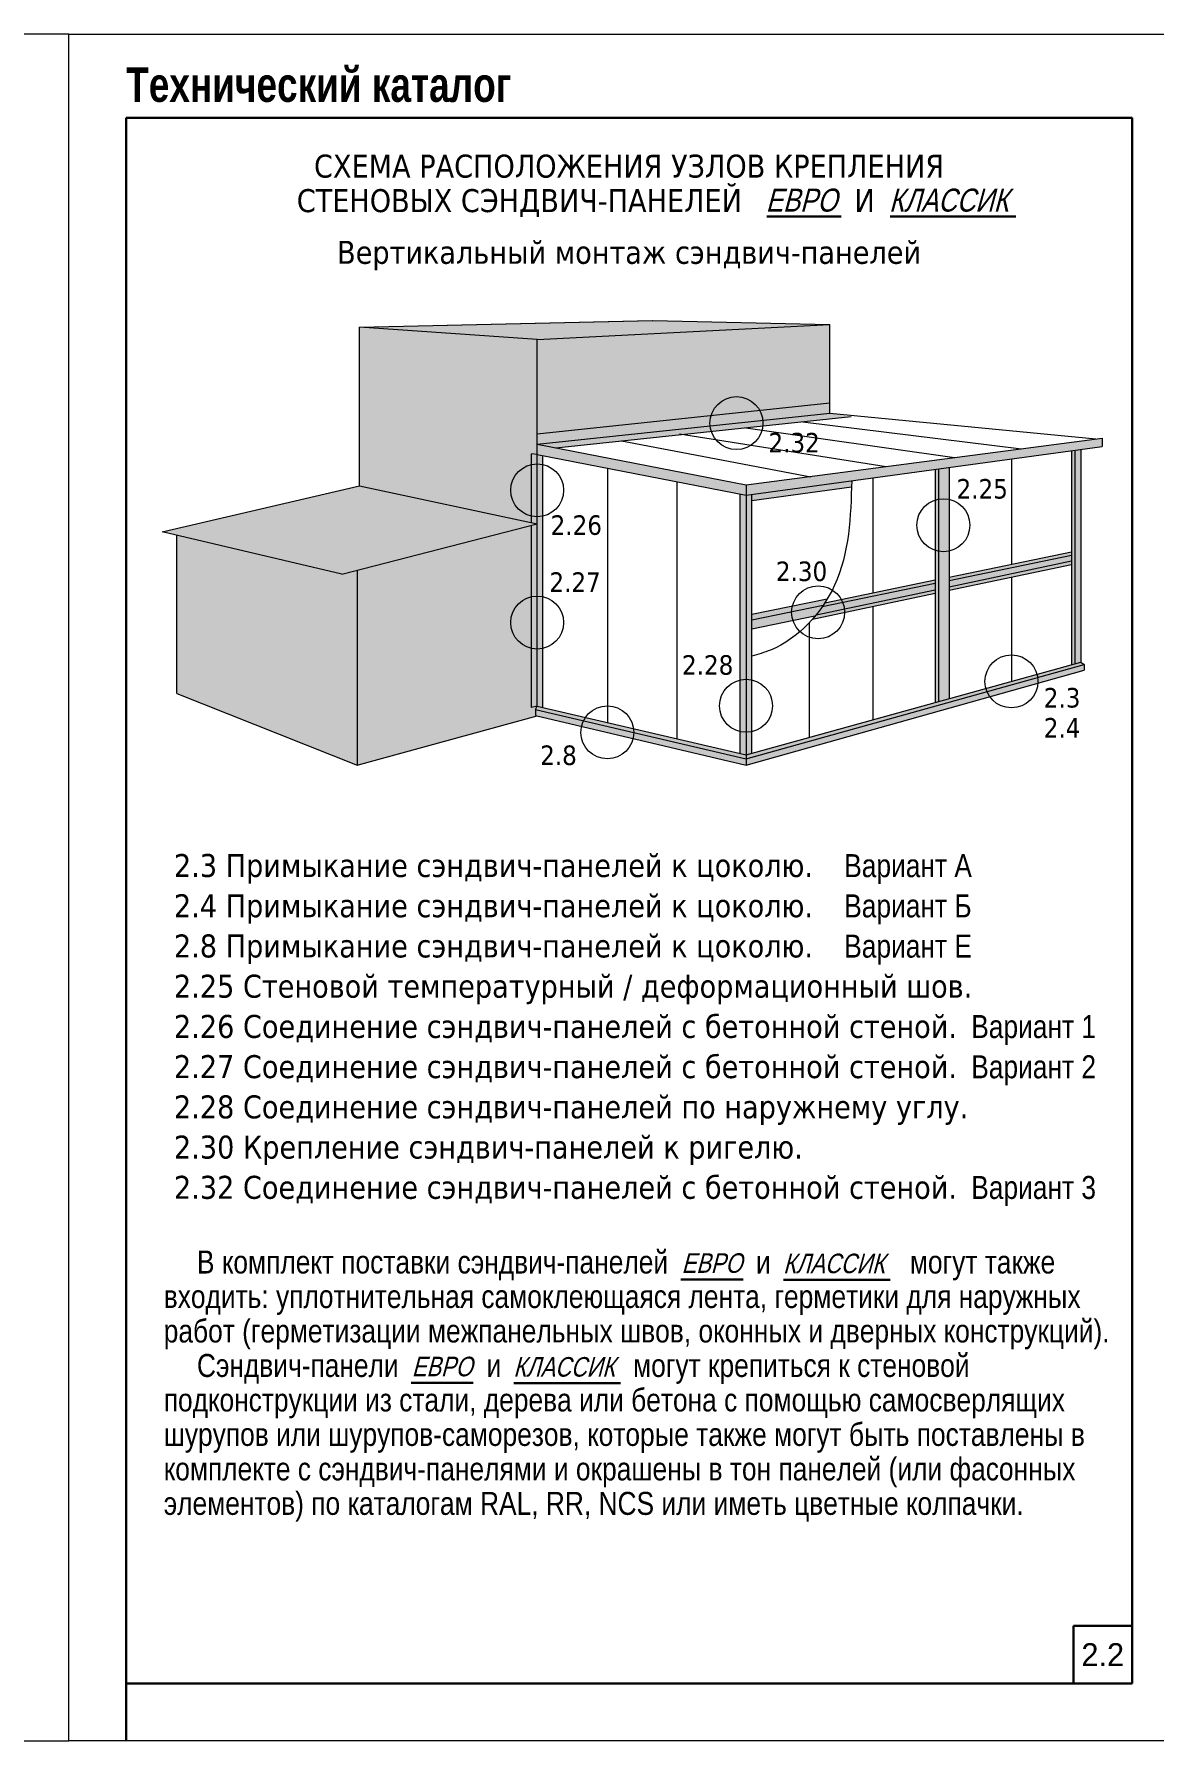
# Model space of a CAD drawing. Extents: x 5821 to 16321, y -13531 to 5774.
# Drawn here: x 6841 to 7815, y 4289 to 5774 of the extents above; entities that cross this region are included whole.
import ezdxf
from ezdxf.enums import TextEntityAlignment as Align

# ---------------------------------------------------------------- set-up
doc = ezdxf.new("R2010")
doc.units = 0
doc.header["$LTSCALE"] = 3
doc.layers.get('0').update_dxf_attribs({"linetype": 'CONTINUOUS', "lineweight": 30})
for name, color, linetype, lineweight in [('new_fill', 8, 'CONTINUOUS', 13), ('RAZMER', 7, 'CONTINUOUS', 9), ('размер', 7, 'CONTINUOUS', 13), ('тонкий контур', 8, 'CONTINUOUS', 9)]:
    doc.layers.add(name, color=color, linetype=linetype, lineweight=lineweight)
doc.styles.add('LOGO', font='HATTEN.TTF')
doc.styles.get("Standard").update_dxf_attribs({"font": 'TAHOMA.TTF'})
doc.styles.add('style1', font='ARIALN.TTF')
doc.styles.add('style2', font='impact.TTF')
doc.styles.add('курсив', font='ARIAL.TTF', dxfattribs={"width": 0.8, "oblique": 15})

msp = doc.modelspace()

# ---------------------------------------------------------------- hatches: boundary and pattern name
at = {"layer": 'new_fill'}
h = msp.add_hatch(color=256, dxfattribs=at)
h.set_gradient(color1=(207, 211, 205), rotation=180, one_color=1, tint=1)
h.paths.add_polyline_path([(7533.27, 5521.06), (7379.23, 5524.49), (7124.08, 5518.74), (7278.63, 5508)])
h = msp.add_hatch(color=256, dxfattribs=at)
h.set_gradient(color1=(207, 211, 205), rotation=180, one_color=1, tint=1)
h.paths.add_polyline_path([(7278.63, 5508), (7124.08, 5518.74), (7124.08, 5380.69), (7273.63, 5348.84), (7273.63, 5354.35, -0.3515264), (7255.58, 5376.85, -0.3515264), (7273.63, 5399.35), (7273.63, 5408.55), (7278.63, 5408)])
h.paths.add_polyline_path([(7273.63, 5399.35, 0.3515264), (7255.58, 5376.85, 0.3515264), (7273.63, 5354.35)], flags=17)
at = {"layer": 'new_fill', "true_color": 0xcfd3cd}
h = msp.add_hatch(color=254, dxfattribs=at)
h.paths.add_polyline_path([(7533.27, 5521.06), (7278.63, 5508), (7278.63, 5426.03), (7444.55, 5443.56, -0.7095735), (7487.82, 5448.13), (7533.27, 5452.94)])
h.paths.add_polyline_path([(7444.55, 5443.56), (7487.82, 5448.13, 0.7095735)], flags=17)
at = {"layer": 'new_fill', "true_color": 0x7fb0b2}
h = msp.add_hatch(color=143, dxfattribs=at)
h.paths.add_polyline_path([(7444.25, 5434.52, -0.0410043), (7443.94, 5438.28, -0.0578825), (7444.55, 5443.56), (7278.63, 5426.03), (7278.63, 5417.02)])
h.paths.add_polyline_path([(7490.01, 5439.35, 0.0991221), (7487.82, 5448.13), (7444.55, 5443.56, 0.0578825), (7443.94, 5438.28, 0.0410043), (7444.25, 5434.52)])
h.paths.add_polyline_path([(7533.27, 5452.94), (7487.82, 5448.13, -0.0991221), (7490.01, 5439.35), (7533.27, 5443.92)])
at = {"layer": 'new_fill', "true_color": 0xa9cacb}
h = msp.add_hatch(color=9, dxfattribs=at)
h.paths.add_polyline_path([(7445.57, 5429.76, -0.0537635), (7444.25, 5434.52), (7278.63, 5417.02), (7294.93, 5413.84)])
h.paths.add_polyline_path([(7489.71, 5434.42, 0.042078), (7490.04, 5438.28, 0.0116591), (7490.01, 5439.35), (7444.25, 5434.52, 0.0537635), (7445.57, 5429.76)])
h.paths.add_polyline_path([(7551.78, 5440.98), (7533.27, 5443.92), (7490.01, 5439.35, -0.0116591), (7490.04, 5438.28, -0.042078), (7489.71, 5434.42)])
at = {"layer": 'new_fill', "true_color": 0x7fb0b2}
for points in [[(7770.26, 5414.95), (7770.26, 5422.29), (7460.33, 5381.58), (7460.33, 5372.57)], [(7746.47, 5411.69), (7743.58, 5411.3), (7743.58, 5225.11), (7746.47, 5225.91)], [(7636.91, 5396.72), (7627.81, 5395.47), (7627.81, 5193.04), (7636.91, 5195.56)], [(7278.63, 5347.77), (7273.63, 5346.48), (7273.63, 5284.3, -0.0547196), (7278.63, 5284.85)], [(7751.57, 5227.32), (7713.45, 5216.76, -0.0315548), (7714.05, 5213.92), (7754.55, 5225.2)]]:
    msp.add_hatch(color=143, dxfattribs=at).paths.add_polyline_path(points)
at = {"layer": 'new_fill', "true_color": 0xa9cacb}
h = msp.add_hatch(color=9, dxfattribs=at)
h.paths.add_polyline_path([(7278.63, 5408), (7273.63, 5408.55), (7273.63, 5399.35, -0.0547196), (7278.63, 5399.9)])
h.paths.add_polyline_path([(7278.63, 5399.9, 0.0547196), (7273.63, 5399.35), (7273.63, 5354.35, 0.0547196), (7278.63, 5353.8)])
h.paths.add_polyline_path([(7278.63, 5353.8, -0.0547196), (7273.63, 5354.35), (7273.63, 5348.84), (7278.63, 5347.77)])
for points in [[(7278.63, 5417.02), (7278.63, 5408), (7460.33, 5372.57), (7460.33, 5381.58)], [(7751.57, 5412.39), (7746.47, 5411.69), (7746.47, 5225.91), (7751.57, 5227.32)], [(7627.81, 5395.47), (7624.91, 5395.07), (7624.91, 5192.23), (7627.81, 5193.04)]]:
    msp.add_hatch(color=9, dxfattribs=at).paths.add_polyline_path(points)
h = msp.add_hatch(color=9, dxfattribs=at)
h.paths.add_polyline_path([(7283.63, 5239.3, -0.0547196), (7278.63, 5238.75), (7278.63, 5188.91), (7283.63, 5187.75)])
h.paths.add_polyline_path([(7283.63, 5284.3, 0.0547196), (7278.63, 5284.85), (7278.63, 5238.75, 0.0547196), (7283.63, 5239.3)])
h.paths.add_polyline_path([(7283.63, 5354.35, -0.0547196), (7278.63, 5353.8), (7278.63, 5284.85, -0.0547196), (7283.63, 5284.3)])
h.paths.add_polyline_path([(7283.63, 5399.35, 0.0547196), (7278.63, 5399.9), (7278.63, 5353.8, 0.0547196), (7283.63, 5354.35)])
h.paths.add_polyline_path([(7283.63, 5407.03), (7278.63, 5408), (7278.63, 5399.9, -0.0547196), (7283.63, 5399.35)])
at = {"layer": 'new_fill', "true_color": 0xcfd3cd}
h = msp.add_hatch(color=254, dxfattribs=at)
h.set_gradient(color1=(207, 211, 205), rotation=180, one_color=1, tint=1)
h.paths.add_polyline_path([(7278.63, 5347.77), (7124.08, 5380.69), (6952.31, 5340.67), (7108.74, 5303.75)])
at = {"layer": 'new_fill', "true_color": 0xb0b0b0}
h = msp.add_hatch(color=253, dxfattribs=at)
edge = h.paths.add_edge_path()
edge.add_spline(control_points=[(7552.13, 5379.99), (7552.19, 5381.79), (7552.24, 5383.59), (7552.3, 5385.39)], knot_values=[0, 0, 0, 0, 5.2976653, 5.2976653, 5.2976653, 5.2976653], degree=3, periodic=0)
edge.add_line((7552.3, 5385.39), (7465.43, 5373.28))
edge.add_line((7465.43, 5373.28), (7465.43, 5367.9))
edge.add_line((7465.43, 5367.9), (7552.13, 5379.99))
at = {"layer": 'new_fill', "true_color": 0xa9cacb}
h = msp.add_hatch(color=9, dxfattribs=at)
h.paths.add_polyline_path([(7460.33, 5372.57), (7455.24, 5373.57), (7455.24, 5211.84, -0.055786), (7460.33, 5212.41)])
h.paths.add_polyline_path([(7460.33, 5212.41, 0.055786), (7455.24, 5211.84), (7455.24, 5166.88, 0.055786), (7460.33, 5166.31)])
h.paths.add_polyline_path([(7460.33, 5166.31, -0.055786), (7455.24, 5166.88), (7455.24, 5147.83), (7460.33, 5146.64), (7460.33, 5150.13)])
at = {"layer": 'new_fill', "true_color": 0x7fb0b2}
h = msp.add_hatch(color=143, dxfattribs=at)
h.paths.add_polyline_path([(7465.43, 5373.28), (7460.33, 5372.57), (7460.33, 5212.41, -0.055786), (7465.43, 5211.84)])
h.paths.add_polyline_path([(7465.43, 5211.84, 0.055786), (7460.33, 5212.41), (7460.33, 5166.31, 0.055786), (7465.43, 5166.88)])
h.paths.add_polyline_path([(7465.43, 5166.88, -0.055786), (7460.33, 5166.31), (7460.33, 5146.64), (7465.43, 5148.05)])
at = {"layer": 'new_fill', "true_color": 0xcfd3cd}
h = msp.add_hatch(color=254, dxfattribs=at)
h.paths.add_polyline_path([(7273.63, 5346.48), (7121.92, 5307.16), (7121.92, 5137.63), (7278.63, 5180.74), (7277.29, 5181.05), (7277.29, 5186.12), (7278.63, 5188.91), (7273.63, 5187.75), (7273.63, 5239.3, -0.3515264), (7255.58, 5261.8, -0.3515264), (7273.63, 5284.3)])
h.paths.add_polyline_path([(7273.63, 5284.3, 0.3515264), (7255.58, 5261.8, 0.3515264), (7273.63, 5239.3)], flags=17)
h = msp.add_hatch(color=254, dxfattribs=at)
h.set_gradient(color1=(207, 211, 205), rotation=180, one_color=1, tint=1)
h.paths.add_polyline_path([(7121.92, 5307.16), (7108.74, 5303.75), (6965.22, 5337.63), (6965.22, 5200.1), (7121.92, 5137.63)])
at = {"layer": 'new_fill', "true_color": 0xa9cacb}
h = msp.add_hatch(color=9, dxfattribs=at)
h.paths.add_polyline_path([(7743.58, 5320.38), (7743.58, 5323.31), (7636.91, 5301.32), (7636.91, 5298.39)])
h.paths.add_polyline_path([(7743.58, 5315.42), (7743.58, 5320.38), (7636.91, 5298.39), (7636.91, 5292.88)])
h.paths.add_polyline_path([(7624.91, 5298.84), (7543.15, 5281.98, -0.0321065), (7544.43, 5279.32), (7624.91, 5295.91)])
h.paths.add_polyline_path([(7624.91, 5290.35), (7624.91, 5295.91), (7544.43, 5279.32, -0.0637213), (7545.91, 5273.66)])
edge = h.paths.add_edge_path()
edge.add_line((7543.15, 5281.98), (7528.95, 5279.06))
edge.add_spline(control_points=[(7528.95, 5279.06), (7528.21, 5277.91), (7527.46, 5276.78), (7526.68, 5275.66)], knot_values=[109.3196784, 109.3196784, 109.3196784, 109.3196784, 113.2787816, 113.2787816, 113.2787816, 113.2787816], degree=3, periodic=0)
edge.add_line((7526.68, 5275.66), (7544.43, 5279.32))
edge.add_arc((7523.05, 5270.69), 23.05, 21.96858, 29.32432)
edge = h.paths.add_edge_path()
edge.add_line((7544.43, 5279.32), (7526.68, 5275.66))
edge.add_spline(control_points=[(7526.68, 5275.66), (7524.97, 5273.19), (7523.17, 5270.79), (7521.29, 5268.45)], knot_values=[113.2787816, 113.2787816, 113.2787816, 113.2787816, 121.9789967, 121.9789967, 121.9789967, 121.9789967], degree=3, periodic=0)
edge.add_line((7521.29, 5268.45), (7545.91, 5273.66))
edge.add_arc((7523.05, 5270.69), 23.05, 7.38446, 21.96858)
at = {"layer": 'new_fill', "true_color": 0x7fb0b2}
h = msp.add_hatch(color=143, dxfattribs=at)
edge = h.paths.add_edge_path()
edge.add_line((7545.91, 5273.66), (7521.29, 5268.45))
edge.add_spline(control_points=[(7521.29, 5268.45), (7520.97, 5268.06), (7520.65, 5267.67), (7520.32, 5267.28)], knot_values=[121.9789967, 121.9789967, 121.9789967, 121.9789967, 123.450527, 123.450527, 123.450527, 123.450527], degree=3, periodic=0)
edge.add_spline(control_points=[(7520.32, 5267.28), (7519.63, 5266.44), (7518.93, 5265.62), (7518.21, 5264.8)], knot_values=[123.450527, 123.450527, 123.450527, 123.450527, 126.589578, 126.589578, 126.589578, 126.589578], degree=3, periodic=0)
edge.add_line((7518.21, 5264.8), (7546.1, 5270.7))
edge.add_arc((7523.05, 5270.69), 23.05, 0.00721, 7.38446)
h.paths.add_polyline_path([(7624.91, 5287.35), (7624.91, 5290.35), (7545.91, 5273.66, -0.0322005), (7546.1, 5270.7)])
h.paths.add_polyline_path([(7743.58, 5312.42), (7743.58, 5315.42), (7636.91, 5292.88), (7636.91, 5289.88)])
h = msp.add_hatch(color=143, dxfattribs=at)
h.paths.add_polyline_path([(7278.63, 5238.75, -0.0547196), (7273.63, 5239.3), (7273.63, 5187.75), (7278.63, 5188.91)])
h.paths.add_polyline_path([(7278.63, 5284.85, 0.0547196), (7273.63, 5284.3), (7273.63, 5239.3, 0.0547196), (7278.63, 5238.75)])
at = {"layer": 'new_fill', "true_color": 0xdbdbdb}
h = msp.add_hatch(color=254, dxfattribs=at)
edge = h.paths.add_edge_path()
edge.add_spline(control_points=[(7527.42, 5276.74), (7527.94, 5277.51), (7528.45, 5278.28), (7528.95, 5279.06)], knot_values=[109.3196784, 109.3196784, 109.3196784, 109.3196784, 112.0086553, 112.0086553, 112.0086553, 112.0086553], degree=3, periodic=0)
edge.add_spline(control_points=[(7528.95, 5279.06), (7529.63, 5280.11), (7530.29, 5281.16), (7530.93, 5282.23)], knot_values=[105.6871319, 105.6871319, 105.6871319, 105.6871319, 109.3196784, 109.3196784, 109.3196784, 109.3196784], degree=3, periodic=0)
edge.add_line((7530.93, 5282.23), (7465.43, 5268.72))
edge.add_line((7465.43, 5268.72), (7465.43, 5263.96))
edge.add_line((7465.43, 5263.96), (7527.42, 5276.74))
at = {"layer": 'new_fill', "true_color": 0xb0b0b0}
h = msp.add_hatch(color=253, dxfattribs=at)
edge = h.paths.add_edge_path()
edge.add_spline(control_points=[(7520.32, 5267.28), (7520.65, 5267.67), (7520.97, 5268.06), (7521.29, 5268.45)], knot_values=[121.9789967, 121.9789967, 121.9789967, 121.9789967, 123.450527, 123.450527, 123.450527, 123.450527], degree=3, periodic=0)
edge.add_spline(control_points=[(7521.29, 5268.45), (7523.17, 5270.79), (7524.97, 5273.19), (7526.68, 5275.66)], knot_values=[113.2787816, 113.2787816, 113.2787816, 113.2787816, 121.9789967, 121.9789967, 121.9789967, 121.9789967], degree=3, periodic=0)
edge.add_spline(control_points=[(7526.68, 5275.66), (7526.93, 5276.02), (7527.18, 5276.38), (7527.42, 5276.74)], knot_values=[112.0086553, 112.0086553, 112.0086553, 112.0086553, 113.2787816, 113.2787816, 113.2787816, 113.2787816], degree=3, periodic=0)
edge.add_line((7527.42, 5276.74), (7465.43, 5263.96))
edge.add_line((7465.43, 5263.96), (7465.43, 5255.96))
edge.add_line((7465.43, 5255.96), (7520.32, 5267.28))
at = {"layer": 'new_fill', "true_color": 0xa9cacb}
h = msp.add_hatch(color=9, dxfattribs=at)
h.paths.add_polyline_path([(7672.42, 5197.3, -0.0540628), (7670.01, 5201.64), (7460.33, 5143.22), (7460.33, 5137.63)])
h.paths.add_polyline_path([(7714.24, 5209.06, 0.016754), (7714.29, 5210.61, 0.0360301), (7714.05, 5213.92), (7670.01, 5201.64, 0.0540628), (7672.42, 5197.3)])
h.paths.add_polyline_path([(7754.55, 5220.4), (7754.55, 5225.2), (7714.05, 5213.92, -0.0360301), (7714.29, 5210.61, -0.016754), (7714.24, 5209.06)])
at = {"layer": 'new_fill', "true_color": 0x7fb0b2}
h = msp.add_hatch(color=143, dxfattribs=at)
h.paths.add_polyline_path([(7714.05, 5213.92, 0.0315548), (7713.45, 5216.76), (7669.03, 5204.45, 0.0323193), (7670.01, 5201.64)])
h.paths.add_polyline_path([(7670.01, 5201.64, -0.0323193), (7669.03, 5204.45), (7460.33, 5146.64), (7460.33, 5143.22)])
h = msp.add_hatch(color=143, dxfattribs=at)
h.paths.add_polyline_path([(7278.63, 5188.91), (7277.29, 5186.12), (7318.96, 5176.35, -0.035114), (7320.58, 5179.15)])
h.paths.add_polyline_path([(7320.58, 5179.15, 0.035114), (7318.96, 5176.35), (7362.73, 5166.09, 0.0359574), (7362.52, 5169.4)])
h.paths.add_polyline_path([(7362.52, 5169.4, -0.0359574), (7362.73, 5166.09), (7460.33, 5143.22), (7460.33, 5146.64)])
at = {"layer": 'new_fill', "true_color": 0xa9cacb}
h = msp.add_hatch(color=9, dxfattribs=at)
h.paths.add_polyline_path([(7277.29, 5186.12), (7277.29, 5181.05), (7317.25, 5171.57, -0.0552199), (7318.96, 5176.35)])
h.paths.add_polyline_path([(7318.96, 5176.35, 0.0552199), (7317.25, 5171.57), (7362.11, 5160.93, 0.0565658), (7362.73, 5166.09)])
h.paths.add_polyline_path([(7362.73, 5166.09, -0.0565658), (7362.11, 5160.93), (7460.33, 5137.63), (7460.33, 5143.22)])

# ---------------------------------------------------------------- linework, layer by layer
at = {"color": 1}
for p, q in [((7796.09, 5700.91), (6921.09, 5700.91)), ((6921.09, 5700.91), (6921.09, 4288.76)), ((7796.09, 5700.91), (7796.09, 4338.76)), ((7478.45, 5615.02), (7542.96, 5615.02)), ((7585.72, 5615.02), (7694.9, 5615.02)), ((7403.72, 4690.16), (7457.69, 4690.16)), ((7492.91, 4689.86), (7585.81, 4689.86)), ((7169, 4600.16), (7222.98, 4600.16)), ((7258.2, 4599.86), (7351.1, 4599.86)), ((7745.18, 4388.76), (7796.09, 4388.76)), ((7745.18, 4388.76), (7745.18, 4338.76)), ((7796.09, 4338.76), (6921.09, 4338.76))]:
    msp.add_line(p, q, dxfattribs=at)
at = {"layer": 'new_fill'}
for p, q in [((7124.08, 5518.74), (7379.23, 5524.49)), ((7379.23, 5524.49), (7533.27, 5521.06))]:
    msp.add_line(p, q, dxfattribs=at)
at = {"layer": 'RAZMER'}
for points in [[(6871.09, 5773.76), (5821.09, 5773.76), (5821.09, 4288.76), (6871.09, 4288.76)], [(6871.09, 5773.76), (7921.09, 5773.76), (7921.09, 4288.76), (6871.09, 4288.76)]]:
    msp.add_lwpolyline(points, close=True, dxfattribs=at)
at = {"layer": 'размер'}
for centre in [(7452.02, 5435.34), (7278.63, 5376.85), (7631.99, 5346.46), (7523.05, 5270.69), (7278.63, 5261.8), (7691.24, 5210.61), (7460.33, 5189.36), (7339.68, 5166.25)]:
    msp.add_circle(centre, 23.05, dxfattribs=at)
at = {"layer": 'тонкий контур'}
for p, q in [((7124.08, 5518.74), (7378.72, 5524.49)), ((7124.08, 5380.69), (7124.08, 5518.74)), ((7278.63, 5508), (7124.08, 5518.74)), ((7278.63, 5508), (7533.27, 5521.06)), ((7533.27, 5443.92), (7533.27, 5521.06)), ((7278.63, 5188.91), (7278.63, 5508)), ((7278.63, 5426.03), (7533.27, 5452.94)), ((7278.63, 5417.02), (7533.27, 5443.92)), ((7294.93, 5413.84), (7551.78, 5440.98)), ((7509.69, 5436.53), (7700.04, 5413.07)), ((7533.27, 5443.92), (7764.77, 5421.57)), ((7402.52, 5426.05), (7582.18, 5397.59)), ((7460.27, 5431.31), (7641.82, 5405.42)), ((7460.33, 5381.58), (7770.26, 5422.29)), ((7770.26, 5422.29), (7770.26, 5414.95)), ((7273.63, 5348.84), (7273.63, 5408.55)), ((7278.63, 5408), (7273.63, 5408.55)), ((7278.63, 5417.02), (7460.33, 5381.58)), ((7278.63, 5408), (7460.33, 5372.57)), ((7283.63, 5187.75), (7283.63, 5407.03)), ((7351.96, 5419.86), (7516.68, 5388.7)), ((7460.33, 5372.57), (7770.26, 5414.95)), ((7743.58, 5411.28), (7743.58, 5225.11)), ((7746.47, 5411.68), (7746.47, 5225.91)), ((7751.57, 5412.39), (7751.57, 5227.32)), ((7339.68, 5396.1), (7339.68, 5174.71)), ((7624.91, 5395.07), (7624.91, 5192.23)), ((7627.81, 5395.48), (7627.81, 5193.04)), ((7636.91, 5396.72), (7636.91, 5195.56)), ((7691.24, 5404.14), (7691.24, 5312.52)), ((6952.31, 5340.67), (7124.08, 5380.69)), ((7124.08, 5380.69), (7278.63, 5347.77)), ((7400.01, 5384.34), (7400.01, 5160.68)), ((7460.33, 5381.58), (7460.33, 5137.63)), ((7465.43, 5367.9), (7552.13, 5379.99)), ((7570.59, 5387.65), (7570.59, 5287.64)), ((7455.24, 5147.83), (7455.24, 5373.57)), ((7465.43, 5148.05), (7465.43, 5373.28)), ((7108.74, 5303.75), (7278.63, 5347.77)), ((7273.63, 5187.75), (7273.63, 5346.48)), ((7108.74, 5303.75), (6952.31, 5340.67)), ((6965.22, 5200.1), (6965.22, 5337.63)), ((7636.91, 5301.32), (7743.58, 5323.31)), ((7636.91, 5298.39), (7743.58, 5320.38)), ((7121.92, 5307.16), (7121.92, 5137.63)), ((7636.91, 5292.88), (7743.58, 5315.42)), ((7636.91, 5289.88), (7743.58, 5312.42)), ((7518.21, 5264.8), (7624.91, 5287.35)), ((7521.29, 5268.45), (7624.91, 5290.35)), ((7526.68, 5275.66), (7624.91, 5295.91)), ((7528.95, 5279.06), (7624.91, 5298.84)), ((7691.24, 5301.36), (7691.24, 5210.61)), ((7530.93, 5282.23), (7465.43, 5268.72)), ((7527.42, 5276.74), (7465.43, 5263.96)), ((7570.59, 5275.87), (7570.59, 5177.19)), ((7520.32, 5267.28), (7465.43, 5255.96)), ((7515.39, 5261.69), (7515.39, 5161.89)), ((7460.33, 5146.64), (7751.57, 5227.32)), ((7751.57, 5227.32), (7754.55, 5225.2)), ((7460.33, 5143.22), (7754.55, 5225.2)), ((7460.33, 5137.63), (7754.55, 5220.4)), ((7754.55, 5225.2), (7754.55, 5220.4)), ((6965.22, 5200.1), (7121.92, 5137.63)), ((7278.63, 5188.91), (7273.63, 5187.75)), ((7277.29, 5186.12), (7278.63, 5188.91)), ((7277.29, 5186.12), (7460.33, 5143.22)), ((7277.29, 5186.12), (7277.29, 5181.05)), ((7278.63, 5188.91), (7460.33, 5146.64)), ((7121.92, 5137.63), (7278.63, 5180.74)), ((7277.29, 5181.05), (7460.33, 5137.63)), ((7460.33, 5150.13), (7460.33, 5137.63))]:
    msp.add_line(p, q, dxfattribs=at)
msp.add_spline([(7552.3, 5385.39), (7537.34, 5294.33), (7481.62, 5237.85), (7465.43, 5232.49)], degree=3, dxfattribs=at)

# ---------------------------------------------------------------- texts
for s, p in [('СХЕМА РАСПОЛОЖЕНИЯ УЗЛОВ КРЕПЛЕНИЯ', (7358.59, 5648.91)), ('СТЕНОВЫХ СЭНДВИЧ-ПАНЕЛЕЙ', (7263.11, 5618.91)), ('И', (7563.5, 5618.91)), ('Вертикальный монтаж сэндвич-панелей', (7358.59, 5573.91))]:
    msp.add_text(s, height=20).set_placement(p, align=Align.CENTER)
at = {"color": 1, "style": 'курсив', "oblique": 15, "width": 0.8}
for s, height, p in [('ЕВРО', 20, (7477.45, 5629.34)), ('КЛАССИК', 20, (7584.72, 5629.34)), ('ЕВРО', 17, (7404.25, 4704.48)), ('КЛАССИК', 17, (7492.64, 4704.18)), ('ЕВРО', 17, (7169.54, 4614.48)), ('КЛАССИК', 17, (7257.93, 4614.18))]:
    msp.add_text(s, height=height, dxfattribs=at).set_placement(p, align=Align.MIDDLE_LEFT)
for s, p in [('2.32', (7502.16, 5418.31)), ('2.25', (7665.77, 5378.17)), ('2.26', (7312.68, 5346.6)), ('2.27', (7311.61, 5297.01)), ('2.30', (7508.63, 5306.39)), ('2.28', (7426.96, 5224.89)), ('2.3', (7735.27, 5196.37)), ('2.4', (7735.27, 5170.23)), ('2.8', (7297.18, 5146.33))]:
    msp.add_text(s, height=17).set_placement(p, align=Align.MIDDLE_CENTER)
for s, p in [('2.3 Примыкание сэндвич-панелей к цоколю.', (6962.66, 5050.39)), ('2.4 Примыкание сэндвич-панелей к цоколю.', (6962.66, 5015.39)), ('2.8 Примыкание сэндвич-панелей к цоколю.', (6962.66, 4980.39)), ('2.25 Стеновой температурный / деформационный шов.', (6962.66, 4945.39)), ('2.26 Соединение сэндвич-панелей с бетонной стеной.', (6962.66, 4910.39)), ('2.27 Соединение сэндвич-панелей с бетонной стеной.', (6962.66, 4875.39)), ('2.28 Соединение сэндвич-панелей по наружнему углу.', (6962.66, 4840.39)), ('2.30 Крепление сэндвич-панелей к ригелю.', (6962.66, 4805.39)), ('2.32 Соединение сэндвич-панелей с бетонной стеной.', (6962.66, 4770.39))]:
    msp.add_text(s, height=20).set_placement(p, align=Align.MIDDLE_LEFT)
at = {"style": 'style1'}
for s, p in [('Вариант А', (7545.73, 5040.27)), ('Вариант Б', (7545.73, 5005.27)), ('Вариант Е', (7545.73, 4970.27)), ('Вариант 1', (7656.23, 4900.27)), ('Вариант 2', (7656.23, 4865.27)), ('Вариант 3', (7656.23, 4760.27))]:
    msp.add_text(s, height=20, dxfattribs=at).set_placement(p)
for s, p in [('В комплект поставки сэндвич-панелей            и                   могут также', (6982.66, 4705.39)), ('входить: уплотнительная самоклеющаяся лента, герметики для наружных', (6953.77, 4675.39)), ('работ (герметизации межпанельных швов, оконных и дверных конструкций).', (6953.77, 4645.39)), ('Сэндвич-панели            и                  могут крепиться к стеновой', (6982.66, 4615.39)), ('подконструкции из стали, дерева или бетона с помощью самосверлящих', (6953.77, 4585.39)), ('шурупов или шурупов-саморезов, которые также могут быть поставлены в', (6953.77, 4555.39)), ('комплекте с сэндвич-панелями и окрашены в тон панелей (или фасонных', (6953.77, 4525.39)), ('элементов) по каталогам RAL, RR, NCS или иметь цветные колпачки. ', (6953.77, 4495.39))]:
    msp.add_text(s, height=20, dxfattribs=at).set_placement(p, align=Align.MIDDLE_LEFT)
at = {"layer": 'new_fill', "style": 'style2'}
msp.add_text('Технический каталог', height=30, dxfattribs=at).set_placement((6921.1, 5714.81))
at = {"layer": 'new_fill', "style": 'LOGO'}
msp.add_text('2.2', height=20, dxfattribs=at).set_placement((7770.64, 4363.76), align=Align.MIDDLE_CENTER)

doc.saveas('drawing.dxf')
